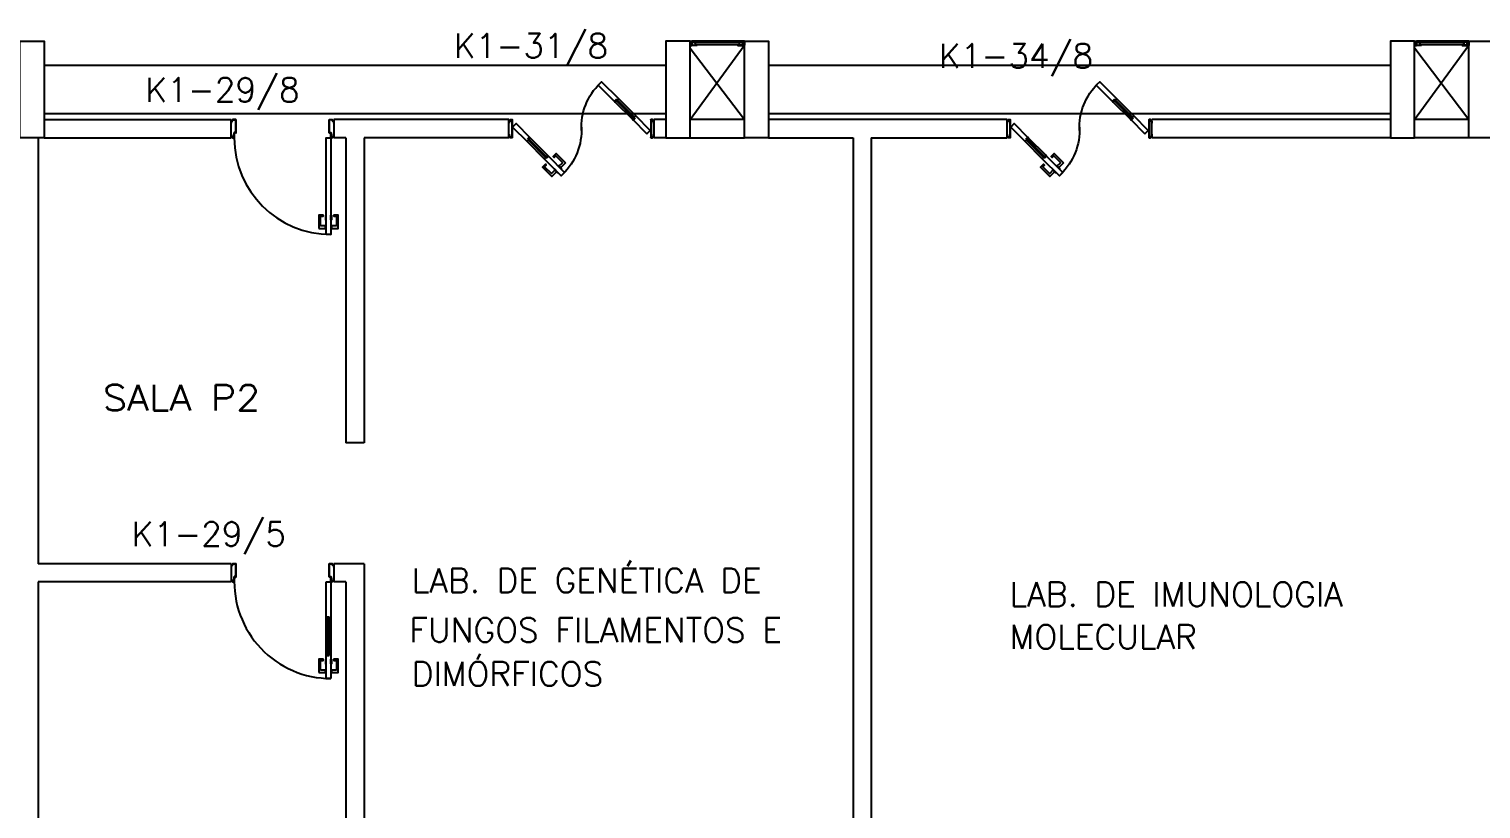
# Model space of a CAD drawing. Header units: millimetres. Extents: x 2801 to 3319, y 1187 to 1422.
# Drawn here: x 3076.25 to 3088.27, y 1344.72 to 1351.17 of the extents above; entities that cross this region are included whole.
import ezdxf

# ---------------------------------------------------------------- set-up
doc = ezdxf.new("R2010")
doc.units = ezdxf.units.MM
for name, color, linetype in [('AR-ALV', 2, 'Continuous'), ('AR-ESQ', 1, 'Continuous'), ('AR-ESTC', 3, 'Continuous'), ('AR-PORTA', 1, 'Continuous'), ('AR-SHAFT', 1, 'Continuous'), ('AR-TXTCONG', 2, 'Continuous'), ('DT-ESQ-BAGUETE-C', 2, 'Continuous'), ('DT-ESQ-PERFIL CADEIRA-C', 2, 'Continuous'), ('DT-ESQ-PERFIL CADEIRA-V', 1, 'Continuous'), ('DT-ESQ-VENEZIANA-C', 2, 'Continuous'), ('DT-ESQ-VENEZIANA-V', 2, 'Continuous'), ('ENDEREÇO', 2, 'Continuous'), ('maçaneta', 1, 'Continuous'), ('mov', 1, 'Continuous'), ('PM-PERFIL U-C', 2, 'Continuous'), ('PM-VIDRO', 1, 'Continuous'), ('pm1', 2, 'Continuous'), ('pm2', 2, 'Continuous'), ('TEXTO', 2, 'Continuous')]:
    doc.layers.add(name, color=color, linetype=linetype)
doc.styles.add('S16', font='simplex.shx', dxfattribs={"width": 1.1, "height": 0.16})
doc.styles.add('UNB-100', font='simplex.shx', dxfattribs={"height": 0.2})
doc.styles.add('UNB1-100', font='simplex.shx', dxfattribs={"height": 0.2})

# ---------------------------------------------------------------- blocks, each defined once
blk = doc.blocks.new('EF01-P')
at = {"layer": 'DT-ESQ-BAGUETE-C', "ltscale": 0.1}
for points in [[(0.002, 0.035), (0.015, 0.035), (0.015, 0.033), (0.002, 0.033), (0.002, 0.005), (0.015, 0.005), (0.015, 0.004), (0.002, 0.004, -0.414214), (0, 0.005), (0, 0.033, -0.414214)], [(0.448, 0.035), (0.435, 0.035), (0.435, 0.033), (0.448, 0.033), (0.448, 0.005), (0.435, 0.005), (0.435, 0.004), (0.448, 0.004, 0.414214), (0.45, 0.005), (0.45, 0.033, 0.414214)]]:
    blk.add_lwpolyline(points, format="xyb", close=True, dxfattribs=at)
at = {"layer": 'DT-ESQ-PERFIL CADEIRA-C', "color": 2, "ltscale": 0.1}
for points in [[(0.01, 0.002), (0.01, 0.003), (0.002, 0.003, 1), (0.002, 0), (0.015, 0, 0.414214), (0.016, 0.002), (0.016, 0.033), (0.043, 0.033)], [(0.407, 0.006), (0.432, 0.006), (0.432, 0.016), (0.433, 0.016), (0.433, 0.006, -0.414214), (0.432, 0.005), (0.407, 0.005), (0.394, 0.005, -1), (0.394, 0.008), (0.407, 0.008), (0.407, 0.02), (0.407, 0.032), (0.394, 0.032, -1), (0.394, 0.035), (0.407, 0.035), (0.433, 0.035, -0.414214), (0.435, 0.033), (0.435, 0.002), (0.448, 0.002)]]:
    blk.add_lwpolyline(points, format="xyb", dxfattribs=at)
at = {"layer": 'DT-ESQ-PERFIL CADEIRA-C', "ltscale": 0.1}
for points in [[(0.043, 0.006), (0.018, 0.006), (0.018, 0.016), (0.016, 0.016), (0.016, 0.006, 0.414214), (0.018, 0.005), (0.043, 0.005), (0.056, 0.005, 1), (0.056, 0.008), (0.043, 0.008), (0.043, 0.02), (0.043, 0.032), (0.056, 0.032, 1), (0.056, 0.035), (0.043, 0.035), (0.016, 0.035, 0.414214), (0.015, 0.033), (0.015, 0.002), (0.002, 0.002)], [(0.041, 0.02), (0.041, 0.032, -0.414214), (0.043, 0.033), (0.056, 0.033)], [(0.041, 0.02), (0.041, 0.008, 0.414214), (0.043, 0.006), (0.056, 0.006)], [(0.408, 0.02), (0.408, 0.032, 0.414214), (0.407, 0.033), (0.394, 0.033)], [(0.408, 0.02), (0.408, 0.008, -0.414214), (0.407, 0.006), (0.394, 0.006)], [(0.44, 0.002), (0.44, 0.003), (0.448, 0.003, -1), (0.448, 0), (0.435, 0, -0.414214), (0.433, 0.002), (0.433, 0.033), (0.407, 0.033)]]:
    blk.add_lwpolyline(points, format="xyb", dxfattribs=at)
at = {"layer": 'DT-ESQ-PERFIL CADEIRA-V', "ltscale": 0.1}
blk.add_line((0.015, 0), (0.435, 0), dxfattribs=at)
at = {"layer": 'DT-ESQ-VENEZIANA-C', "ltscale": 0.1}
for p, q in [((0.043, 0.011), (0.407, 0.011)), ((0.043, 0.009), (0.407, 0.009))]:
    blk.add_line(p, q, dxfattribs=at)
at = {"layer": 'DT-ESQ-VENEZIANA-V', "ltscale": 0.1}
blk.add_line((0.043, 0.031), (0.407, 0.031), dxfattribs=at)
blk = doc.blocks.new('PM7B')
at = {"layer": 'maçaneta'}
for points in [[(0.732, -0.208), (0.771, -0.247), (0.785, -0.233), (0.758, -0.206, -0.414214), (0.758, -0.204), (0.813, -0.148), (0.827, -0.162), (0.834, -0.155), (0.81, -0.13)], [(0.806, -0.282), (0.845, -0.321), (0.923, -0.243), (0.898, -0.219), (0.891, -0.226), (0.905, -0.24), (0.849, -0.295, -0.414214), (0.847, -0.295), (0.82, -0.268)], [(0.845, -0.321), (0.806, -0.282), (0.82, -0.268), (0.847, -0.295, 0.414214), (0.849, -0.295), (0.905, -0.24), (0.891, -0.226), (0.898, -0.219), (0.923, -0.243)]]:
    blk.add_lwpolyline(points, format="xyb", close=True, dxfattribs=at)
for points in [[(0.792, -0.226), (0.764, -0.254), (0.767, -0.258), (0.795, -0.229)], [(0.792, -0.226), (0.764, -0.254), (0.767, -0.258), (0.795, -0.229)], [(0.827, -0.261), (0.799, -0.289), (0.795, -0.286), (0.824, -0.258)], [(0.827, -0.261), (0.799, -0.289), (0.795, -0.286), (0.824, -0.258)]]:
    blk.add_lwpolyline(points, close=True, dxfattribs=at)
at = {"layer": 'mov'}
for centre, start, end in [((0.099, 0.089), 356.8029, 46.3992), ((1.101, 0.061), 176.8029, 226.3992)]:
    blk.add_arc(centre, 0.501, start, end, dxfattribs=at)
at = {"layer": 'PM-PERFIL U-C'}
for p, q in [((0, 0.12), (0, 0.139)), ((0.001, 0.14), (0.01, 0.14)), ((0.01, 0.138), (0.002, 0.138)), ((0.002, 0.138), (0.002, 0.12)), ((0.01, 0.14), (0.01, 0.149)), ((0.012, 0.15), (0.023, 0.15)), ((0.023, 0.148), (0.012, 0.148)), ((0.012, 0.148), (0.012, 0.139)), ((0.023, 0.148), (0.023, 0.002)), ((0.025, 0.149), (0.025, 0.001)), ((1.175, 0.149), (1.175, 0.001)), ((1.188, 0.15), (1.176, 0.15)), ((1.177, 0.148), (1.188, 0.148)), ((1.177, 0.148), (1.177, 0.002)), ((1.188, 0.148), (1.188, 0.139)), ((1.189, 0.138), (1.198, 0.138)), ((1.19, 0.14), (1.19, 0.149)), ((1.198, 0.14), (1.19, 0.14)), ((1.198, 0.138), (1.198, 0.12)), ((1.2, 0.12), (1.2, 0.139)), ((0.002, 0.12), (0, 0.12)), ((0, 0.012), (0, 0.03)), ((0, 0.03), (0.002, 0.03)), ((0.01, 0.01), (0.001, 0.01)), ((0.002, 0.03), (0.002, 0.012)), ((0.002, 0.012), (0.01, 0.012)), ((0.01, 0.001), (0.01, 0.01)), ((0.012, 0.01), (0.012, 0.002)), ((0.012, 0.002), (0.023, 0.002)), ((0.023, 0), (0.012, 0)), ((1.188, 0.002), (1.177, 0.002)), ((1.176, 0), (1.188, 0)), ((1.188, 0.01), (1.188, 0.002)), ((1.198, 0.012), (1.189, 0.012)), ((1.19, 0.01), (1.198, 0.01)), ((1.19, 0.001), (1.19, 0.01)), ((1.198, 0.12), (1.2, 0.12)), ((1.198, 0.03), (1.198, 0.012)), ((1.2, 0.03), (1.198, 0.03)), ((1.2, 0.012), (1.2, 0.03))]:
    blk.add_line(p, q, dxfattribs=at)
for centre, start, end in [((0.001, 0.139), 90, 180), ((0.012, 0.149), 90, 180), ((0.01, 0.139), 270, 0), ((0.023, 0.149), 0, 90), ((1.176, 0.149), 90, 180), ((1.188, 0.149), 0, 90), ((1.189, 0.139), 180, 270), ((1.198, 0.139), 0, 90), ((0.001, 0.012), 180, 270), ((0.01, 0.01), 0, 90), ((0.012, 0.001), 180, 270), ((0.023, 0.001), 269.9386, 0), ((1.176, 0.001), 180, 270.0614), ((1.189, 0.01), 90, 180), ((1.188, 0.001), 270, 0), ((1.198, 0.012), 270, 0)]:
    blk.add_arc(centre, 0.0015, start, end, dxfattribs=at)
at = {"layer": 'PM-VIDRO'}
for p, q in [((0.161, 0.171), (0.302, 0.312)), ((0.309, 0.305), (0.168, 0.164)), ((0.891, -0.155), (1.032, -0.014)), ((1.039, -0.021), (0.898, -0.162))]:
    blk.add_line(p, q, dxfattribs=at)
at = {"layer": 'pm1'}
for p, q in [((0.302, 0.312), (0.291, 0.323)), ((0.302, 0.312), (0.309, 0.319)), ((0.327, 0.302), (0.309, 0.319)), ((0.316, 0.312), (0.309, 0.305)), ((0.32, 0.294), (0.309, 0.305)), ((0.327, 0.302), (0.32, 0.294)), ((0.03, 0.061), (0.15, 0.181)), ((0.178, 0.153), (0.058, 0.033)), ((0.15, 0.181), (0.161, 0.171)), ((0.154, 0.164), (0.161, 0.171)), ((0.171, 0.146), (0.154, 0.164)), ((0.168, 0.164), (0.161, 0.157)), ((0.168, 0.164), (0.178, 0.153)), ((0.178, 0.153), (0.171, 0.146)), ((0.058, 0.033), (0.03, 0.061)), ((1.022, -0.003), (1.029, 0.004)), ((1.029, 0.004), (1.046, -0.014)), ((1.032, -0.014), (1.039, -0.007)), ((1.046, -0.014), (1.039, -0.021)), ((0.873, -0.152), (0.88, -0.144)), ((0.873, -0.152), (0.891, -0.169)), ((0.88, -0.144), (0.891, -0.155)), ((0.884, -0.162), (0.891, -0.155)), ((0.898, -0.162), (0.891, -0.169)), ((0.898, -0.162), (0.909, -0.173))]:
    blk.add_line(p, q, dxfattribs=at)
for points in [[(0.291, 0.323), (0.433, 0.464), (0.461, 0.436), (0.32, 0.294)], [(1.032, -0.014), (1.022, -0.003), (1.142, 0.117), (1.17, 0.089), (1.05, -0.031), (1.039, -0.021)], [(0.909, -0.173), (0.767, -0.314), (0.739, -0.286), (0.873, -0.152)]]:
    blk.add_lwpolyline(points, dxfattribs=at)
at = {"layer": 'pm2'}
for p, q in [((0.15, 0.181), (0.291, 0.323)), ((0.32, 0.294), (0.178, 0.153)), ((0.88, -0.144), (1.022, -0.003)), ((1.05, -0.031), (0.909, -0.173))]:
    blk.add_line(p, q, dxfattribs=at)
blk = doc.blocks.new('PM3B')
at = {"layer": 'maçaneta'}
for points in [[(0.02, 0.9), (-0.035, 0.9), (-0.035, 0.79), (0, 0.79), (0, 0.8), (-0.02, 0.8), (-0.02, 0.879, -0.414214), (-0.018, 0.88), (0.02, 0.88)], [(0.125, 0.9), (0.07, 0.9), (0.07, 0.88), (0.109, 0.88, -0.414214), (0.11, 0.879), (0.11, 0.8), (0.09, 0.8), (0.09, 0.79), (0.125, 0.79)]]:
    blk.add_lwpolyline(points, format="xyb", close=True, dxfattribs=at)
for points in [[(0.02, 0.79), (0.02, 0.83), (0.025, 0.83), (0.025, 0.79)], [(0.07, 0.79), (0.07, 0.83), (0.065, 0.83), (0.065, 0.79)]]:
    blk.add_lwpolyline(points, close=True, dxfattribs=at)
at = {"layer": 'mov'}
blk.add_arc((0.025, 0.15), 0.8, 0, 90, dxfattribs=at)
at = {"layer": 'PM-PERFIL U-C'}
for p, q in [((0, 0.12), (0, 0.139)), ((0.002, 0.14), (0.01, 0.14)), ((0.002, 0.138), (0.002, 0.12)), ((0.011, 0.138), (0.002, 0.138)), ((0.01, 0.14), (0.01, 0.149)), ((0.012, 0.15), (0.024, 0.15)), ((0.012, 0.148), (0.012, 0.14)), ((0.023, 0.148), (0.012, 0.148)), ((0.023, 0.109), (0.023, 0.148)), ((0.025, 0.149), (0.025, 0.109)), ((0.825, 0.149), (0.825, 0.109)), ((0.839, 0.15), (0.827, 0.15)), ((0.827, 0.148), (0.838, 0.148)), ((0.827, 0.109), (0.827, 0.148)), ((0.838, 0.148), (0.838, 0.14)), ((0.84, 0.14), (0.84, 0.149)), ((0.849, 0.14), (0.84, 0.14)), ((0.84, 0.138), (0.848, 0.138)), ((0.848, 0.138), (0.848, 0.12)), ((0.85, 0.12), (0.85, 0.139)), ((0.002, 0.12), (0, 0.12)), ((0, 0.03), (0.002, 0.03)), ((0, 0.012), (0, 0.03)), ((0.002, 0.03), (0.002, 0.012)), ((0.002, 0.012), (0.011, 0.012)), ((0.01, 0.01), (0.002, 0.01)), ((0.01, 0.002), (0.01, 0.01)), ((0.012, 0.011), (0.012, 0.002)), ((0.012, 0.002), (0.038, 0.002)), ((0.038, 0), (0.012, 0)), ((0.038, 0.109), (0.025, 0.109)), ((0.038, 0.107), (0.025, 0.107)), ((0.038, 0.107), (0.038, 0.002)), ((0.04, 0.108), (0.04, 0.002)), ((0.81, 0.108), (0.81, 0.002)), ((0.812, 0.109), (0.825, 0.109)), ((0.812, 0.107), (0.826, 0.107)), ((0.812, 0.107), (0.812, 0.002)), ((0.838, 0.002), (0.812, 0.002)), ((0.812, 0), (0.839, 0)), ((0.838, 0.011), (0.838, 0.002)), ((0.848, 0.012), (0.84, 0.012)), ((0.84, 0.002), (0.84, 0.01)), ((0.84, 0.01), (0.849, 0.01)), ((0.848, 0.12), (0.85, 0.12)), ((0.85, 0.03), (0.848, 0.03)), ((0.848, 0.03), (0.848, 0.012)), ((0.85, 0.012), (0.85, 0.03))]:
    blk.add_line(p, q, dxfattribs=at)
for centre, start, end in [((0.002, 0.139), 90, 180), ((0.012, 0.149), 90, 180), ((0.011, 0.14), 270, 0), ((0.024, 0.149), 360, 90), ((0.827, 0.149), 90, 180), ((0.84, 0.14), 180, 270), ((0.839, 0.149), 0, 90), ((0.849, 0.139), 0, 90), ((0.002, 0.012), 180, 270), ((0.012, 0.002), 180, 270), ((0.011, 0.011), 0, 90), ((0.025, 0.109), 180, 270), ((0.038, 0.002), 269.9386, 0), ((0.038, 0.108), 0, 90), ((0.812, 0.108), 90, 180), ((0.812, 0.002), 180, 270.0614), ((0.826, 0.109), 270, 0), ((0.84, 0.011), 90, 180), ((0.839, 0.002), 270, 0), ((0.849, 0.012), 270, 0)]:
    blk.add_arc(centre, 0.0015, start, end, dxfattribs=at)
at = {"layer": 'pm1'}
blk.add_lwpolyline([(0.065, 0.95), (0.065, 0.15), (0.025, 0.15), (0.025, 0.95)], close=True, dxfattribs=at)
blk = doc.blocks.new('PM3V')
at = {"layer": 'maçaneta'}
for points in [[(0.02, 0.9), (-0.035, 0.9), (-0.035, 0.79), (0, 0.79), (0, 0.8), (-0.02, 0.8), (-0.02, 0.879, -0.414214), (-0.018, 0.88), (0.02, 0.88)], [(0.125, 0.9), (0.07, 0.9), (0.07, 0.88), (0.109, 0.88, -0.414214), (0.11, 0.879), (0.11, 0.8), (0.09, 0.8), (0.09, 0.79), (0.125, 0.79)]]:
    blk.add_lwpolyline(points, format="xyb", close=True, dxfattribs=at)
for points in [[(0.02, 0.79), (0.02, 0.83), (0.025, 0.83), (0.025, 0.79)], [(0.07, 0.79), (0.07, 0.83), (0.065, 0.83), (0.065, 0.79)]]:
    blk.add_lwpolyline(points, close=True, dxfattribs=at)
at = {"layer": 'mov'}
blk.add_arc((0.025, 0.15), 0.8, 356.8472, 90, dxfattribs=at)
at = {"layer": 'PM-PERFIL U-C'}
for p, q in [((0, 0.12), (0, 0.139)), ((0.002, 0.14), (0.01, 0.14)), ((0.002, 0.138), (0.002, 0.12)), ((0.011, 0.138), (0.002, 0.138)), ((0.01, 0.14), (0.01, 0.149)), ((0.012, 0.15), (0.024, 0.15)), ((0.012, 0.148), (0.012, 0.14)), ((0.023, 0.148), (0.012, 0.148)), ((0.023, 0.109), (0.023, 0.148)), ((0.025, 0.149), (0.025, 0.109)), ((0.825, 0.149), (0.825, 0.109)), ((0.839, 0.15), (0.827, 0.15)), ((0.827, 0.148), (0.838, 0.148)), ((0.827, 0.109), (0.827, 0.148)), ((0.838, 0.148), (0.838, 0.14)), ((0.84, 0.14), (0.84, 0.149)), ((0.849, 0.14), (0.84, 0.14)), ((0.84, 0.138), (0.848, 0.138)), ((0.848, 0.138), (0.848, 0.12)), ((0.85, 0.12), (0.85, 0.139)), ((0.002, 0.12), (0, 0.12)), ((0, 0.03), (0.002, 0.03)), ((0, 0.012), (0, 0.03)), ((0.002, 0.03), (0.002, 0.012)), ((0.002, 0.012), (0.011, 0.012)), ((0.01, 0.01), (0.002, 0.01)), ((0.01, 0.002), (0.01, 0.01)), ((0.012, 0.011), (0.012, 0.002)), ((0.012, 0.002), (0.038, 0.002)), ((0.038, 0), (0.012, 0)), ((0.038, 0.109), (0.025, 0.109)), ((0.038, 0.107), (0.025, 0.107)), ((0.038, 0.107), (0.038, 0.002)), ((0.04, 0.108), (0.04, 0.002)), ((0.81, 0.108), (0.81, 0.002)), ((0.812, 0.109), (0.825, 0.109)), ((0.812, 0.107), (0.826, 0.107)), ((0.812, 0.107), (0.812, 0.002)), ((0.838, 0.002), (0.812, 0.002)), ((0.812, 0), (0.839, 0)), ((0.838, 0.011), (0.838, 0.002)), ((0.848, 0.012), (0.84, 0.012)), ((0.84, 0.002), (0.84, 0.01)), ((0.84, 0.01), (0.849, 0.01)), ((0.848, 0.12), (0.85, 0.12)), ((0.85, 0.03), (0.848, 0.03)), ((0.848, 0.03), (0.848, 0.012)), ((0.85, 0.012), (0.85, 0.03))]:
    blk.add_line(p, q, dxfattribs=at)
for centre, start, end in [((0.002, 0.139), 90, 180), ((0.012, 0.149), 90, 180), ((0.011, 0.14), 270, 0), ((0.024, 0.149), 360, 90), ((0.827, 0.149), 90, 180), ((0.84, 0.14), 180, 270), ((0.839, 0.149), 0, 90), ((0.849, 0.139), 0, 90), ((0.002, 0.012), 180, 270), ((0.012, 0.002), 180, 270), ((0.011, 0.011), 0, 90), ((0.025, 0.109), 180, 270), ((0.038, 0.002), 269.9386, 0), ((0.038, 0.108), 0, 90), ((0.812, 0.108), 90, 180), ((0.812, 0.002), 180, 270.0614), ((0.826, 0.109), 270, 0), ((0.84, 0.011), 90, 180), ((0.839, 0.002), 270, 0), ((0.849, 0.012), 270, 0)]:
    blk.add_arc(centre, 0.0015, start, end, dxfattribs=at)
at = {"layer": 'PM-VIDRO'}
for p, q in [((0.04, 0.45), (0.04, 0.75)), ((0.05, 0.75), (0.05, 0.45))]:
    blk.add_line(p, q, dxfattribs=at)
at = {"layer": 'pm1'}
for p, q in [((0.025, 0.95), (0.065, 0.95)), ((0.025, 0.75), (0.025, 0.95)), ((0.065, 0.95), (0.065, 0.76)), ((0.04, 0.75), (0.025, 0.75)), ((0.065, 0.76), (0.04, 0.76)), ((0.04, 0.75), (0.04, 0.76)), ((0.05, 0.76), (0.05, 0.75)), ((0.065, 0.75), (0.05, 0.75)), ((0.065, 0.76), (0.065, 0.75)), ((0.025, 0.15), (0.025, 0.45)), ((0.04, 0.45), (0.025, 0.45)), ((0.04, 0.44), (0.04, 0.45)), ((0.065, 0.44), (0.04, 0.44)), ((0.065, 0.45), (0.05, 0.45)), ((0.05, 0.45), (0.05, 0.44)), ((0.065, 0.45), (0.065, 0.44)), ((0.065, 0.44), (0.065, 0.15)), ((0.065, 0.15), (0.025, 0.15))]:
    blk.add_line(p, q, dxfattribs=at)
at = {"layer": 'pm2'}
for p, q in [((0.025, 0.45), (0.025, 0.75)), ((0.065, 0.75), (0.065, 0.45)), ((0.025, 0.15), (0.025, 0.109)), ((0.025, 0.109), (0.035, 0.109)), ((0.825, 0.109), (0.815, 0.109)), ((0.815, 0), (0.84, 0)), ((0.84, 0.01), (0.85, 0.01)), ((0.84, 0), (0.84, 0.01))]:
    blk.add_line(p, q, dxfattribs=at)

msp = doc.modelspace()

# ---------------------------------------------------------------- linework, layer by layer
at = {"layer": 'AR-ALV'}
for p, q in [((3076.375, 1350.425), (3077.925, 1350.425)), ((3077.925, 1350.275), (3077.925, 1350.425)), ((3080.225, 1350.425), (3078.775, 1350.425)), ((3078.775, 1350.425), (3078.775, 1350.275)), ((3080.225, 1350.275), (3080.225, 1350.425)), ((3081.525, 1350.425), (3081.425, 1350.425)), ((3081.425, 1350.425), (3081.425, 1350.275)), ((3082.175, 1350.425), (3081.725, 1350.425)), ((3084.35, 1350.425), (3082.375, 1350.425)), ((3084.35, 1350.275), (3084.35, 1350.425)), ((3087.525, 1350.425), (3085.55, 1350.425)), ((3085.55, 1350.275), (3085.55, 1350.425)), ((3088.175, 1350.425), (3087.725, 1350.425)), ((3076.325, 1350.275), (3076.325, 1346.75)), ((3076.325, 1350.275), (3076.325, 1346.75)), ((3076.375, 1350.275), (3077.925, 1350.275)), ((3078.875, 1350.275), (3078.775, 1350.275)), ((3078.875, 1350.275), (3078.875, 1347.75)), ((3079.025, 1350.275), (3079.025, 1347.75)), ((3079.625, 1350.275), (3079.025, 1350.275)), ((3080.225, 1350.275), (3079.025, 1350.275)), ((3081.525, 1350.275), (3081.425, 1350.275)), ((3081.725, 1350.275), (3082.175, 1350.275)), ((3082.375, 1350.275), (3083.075, 1350.275)), ((3083.075, 1350.275), (3083.075, 1341.95)), ((3083.225, 1350.275), (3083.225, 1341.95)), ((3083.225, 1350.275), (3084.35, 1350.275)), ((3087.525, 1350.275), (3085.55, 1350.275)), ((3088.175, 1350.275), (3087.725, 1350.275)), ((3079.025, 1347.75), (3078.875, 1347.75)), ((3077.925, 1346.75), (3076.325, 1346.75)), ((3077.925, 1346.75), (3077.925, 1346.6)), ((3079.025, 1346.75), (3078.775, 1346.75)), ((3078.775, 1346.75), (3078.775, 1346.6)), ((3079.025, 1346.75), (3079.025, 1341.95)), ((3076.325, 1346.6), (3076.325, 1341.95)), ((3077.925, 1346.6), (3076.325, 1346.6)), ((3078.875, 1346.6), (3078.775, 1346.6)), ((3078.875, 1346.6), (3078.875, 1341.95))]:
    msp.add_line(p, q, dxfattribs=at)
at = {"layer": 'AR-ESTC'}
for points in [[(3076.175, 1351.075), (3076.375, 1351.075), (3076.375, 1350.275), (3076.175, 1350.275)], [(3081.725, 1351.075), (3081.525, 1351.075), (3081.525, 1350.275), (3081.725, 1350.275)], [(3082.175, 1351.075), (3082.375, 1351.075), (3082.375, 1350.275), (3082.175, 1350.275)], [(3087.725, 1351.075), (3087.525, 1351.075), (3087.525, 1350.275), (3087.725, 1350.275)], [(3088.175, 1351.075), (3088.375, 1351.075), (3088.375, 1350.275), (3088.175, 1350.275)]]:
    msp.add_lwpolyline(points, close=True, dxfattribs=at)
at = {"layer": 'AR-SHAFT'}
for p, q in [((3081.725, 1350.425), (3082.173, 1351.04)), ((3081.726, 1351.016), (3082.175, 1350.425)), ((3087.725, 1350.425), (3088.173, 1351.04)), ((3087.726, 1351.016), (3088.175, 1350.425)), ((3076.375, 1350.875), (3081.525, 1350.875)), ((3082.375, 1350.875), (3087.525, 1350.875)), ((3076.375, 1350.475), (3081.525, 1350.475)), ((3082.375, 1350.475), (3087.525, 1350.475))]:
    msp.add_line(p, q, dxfattribs=at)

# ---------------------------------------------------------------- block references
at = {"layer": 'AR-ESQ', "rotation": 180}
for p in [(3082.175, 1351.075), (3088.175, 1351.075)]:
    msp.add_blockref('EF01-P', p, dxfattribs=at)
at = {"layer": 'AR-PORTA', "xscale": -1}
for p in [(3081.425, 1350.275), (3085.55, 1350.275)]:
    msp.add_blockref('PM7B', p, dxfattribs=at)
at = {"layer": 'AR-PORTA', "rotation": 180}
for name, p in [('PM3B', (3078.775, 1350.425)), ('PM3V', (3078.775, 1346.75))]:
    msp.add_blockref(name, p, dxfattribs=at)

# ---------------------------------------------------------------- texts
at = {"layer": 'AR-TXTCONG', "style": 'S16', "width": 1.1}
msp.add_text('SALA P2', height=0.2128, dxfattribs=at).set_placement((3076.861, 1348.017))
at = {"layer": 'ENDEREÇO', "style": 'UNB1-100'}
for s, p in [('K1-31/8', (3079.769, 1350.937)), ('K1-34/8', (3083.786, 1350.853)), ('K1-29/8', (3077.214, 1350.572)), ('K1-29/5', (3077.101, 1346.896))]:
    msp.add_text(s, height=0.2, dxfattribs=at).set_placement(p)
at = {"layer": 'TEXTO', "style": 'UNB-100'}
for s, p in [('LAB. DE GENÉTICA DE', (3079.42, 1346.511)), ('LAB. DE IMUNOLOGIA ', (3084.371, 1346.397)), ('FUNGOS FILAMENTOS E', (3079.4, 1346.101)), ('MOLECULAR', (3084.371, 1346.044)), ('DIMÓRFICOS', (3079.42, 1345.738))]:
    msp.add_text(s, height=0.2, dxfattribs=at).set_placement(p)

doc.saveas('drawing.dxf')
